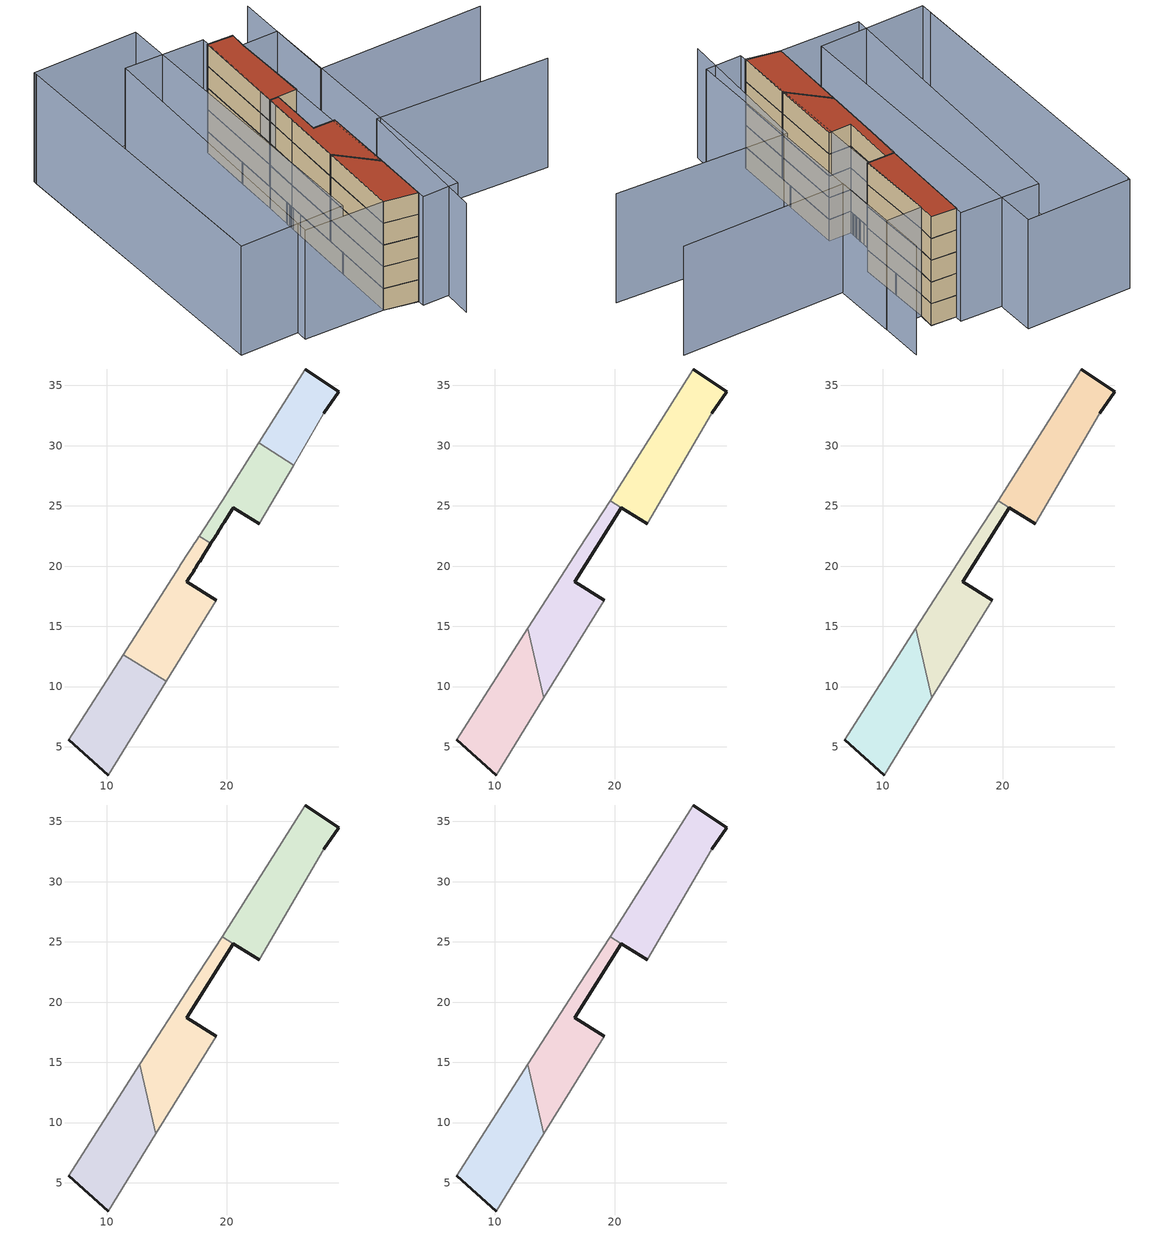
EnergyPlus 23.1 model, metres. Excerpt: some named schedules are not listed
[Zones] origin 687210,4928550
1988e5ef4fea53e4_F0_dwelling_0
 floor ground (EU_floor_Construction): 10.13,2.66 14.94,10.43 11.39,12.65 6.87,5.57 z0
 wall outside (EU_wall_Construction): 10.13,2.66 6.87,5.57 z0:3
 wall adiabatic (EU_wall_Construction): 14.94,10.43 10.13,2.66 / 6.87,5.57 11.39,12.65 z0:3
 wall to 1988e5ef4fea53e4_F0_dwelling_1 (EU_wall_Construction): 11.39,12.65 14.94,10.43 z0:3
1988e5ef4fea53e4_F0_dwelling_1
 floor ground (EU_floor_Construction): 14.94,10.43 19.12,17.17 16.67,18.71 16.88,19.04 16.91,19.09 16.93,19.12 17.07,19.34 17.23,19.59 17.3,19.71 17.39,19.85 17.55,20.1 17.7,20.34 17.71,20.36 17.72,20.38 18.08,20.96 18.5,21.63 18.66,21.88 17.68,22.5 17.64,22.44 17.52,22.24 17.35,21.99 17.21,21.77 17.19,21.74 17.1,21.61 17.02,21.49 16.86,21.24 16.09,20.02 16.06,19.97 11.39,12.65 z0
 wall outside (EU_wall_Construction): 18.66,21.88 18.5,21.63 18.08,20.96 17.72,20.38 17.71,20.36 17.7,20.34 17.55,20.1 17.39,19.85 17.3,19.71 17.23,19.59 17.07,19.34 16.93,19.12 16.91,19.09 16.88,19.04 16.67,18.71 19.12,17.17 z0:3
 wall adiabatic (EU_wall_Construction): 11.39,12.65 16.06,19.97 16.09,20.02 16.86,21.24 17.02,21.49 / 17.03,21.49 17.1,21.61 17.19,21.74 17.21,21.77 17.35,21.99 17.52,22.24 17.64,22.44 17.68,22.5 / 19.12,17.17 14.94,10.43 z0:3; 17.03,21.49,3 17.02,21.49,0 17.03,21.49,0
 wall to 1988e5ef4fea53e4_F0_dwelling_2 (EU_wall_Construction): 17.68,22.49 18.66,21.88 z0:3
1988e5ef4fea53e4_F0_dwelling_2
 floor ground (EU_floor_Construction): 22.68,23.5 25.53,28.39 22.64,30.23 19.61,25.45 19.52,25.31 17.68,22.5 18.66,21.88 19.02,22.44 19.06,22.51 19.18,22.7 19.33,22.95 19.39,23.04 19.49,23.2 19.58,23.35 19.65,23.46 19.76,23.63 20.45,24.73 20.53,24.86 z0
 wall outside (EU_wall_Construction): 22.68,23.5 20.53,24.86 20.45,24.73 19.76,23.63 19.65,23.46 19.58,23.35 19.49,23.2 19.39,23.04 19.33,22.95 19.18,22.7 19.06,22.51 19.02,22.44 18.66,21.88 z0:3
 wall adiabatic (EU_wall_Construction): 17.68,22.5 19.52,25.31 19.61,25.45 22.64,30.23 / 25.53,28.39 22.68,23.5 z0:3
 wall to 1988e5ef4fea53e4_F0_dwelling_3 (EU_wall_Construction): 22.63,30.23 25.53,28.39 z0:3
1988e5ef4fea53e4_F0_dwelling_3
 floor ground (EU_floor_Construction): 25.53,28.39 28.02,32.67 29.27,34.46 26.51,36.37 22.64,30.23 z0
 wall outside (EU_wall_Construction): 26.51,36.37 29.27,34.46 28.02,32.67 z0:3
 wall adiabatic (EU_wall_Construction): 28.02,32.67 25.53,28.39 / 22.64,30.23 26.51,36.37 z0:3
1988e5ef4fea53e4_F1_dwelling_0
 floor to 1988e5ef4fea53e4_F0_dwelling_0 (EU_floor_Construction): 10.13,2.66 14.1,9.06 13.59,11.28 11.39,12.65 6.87,5.57 z3
 floor to 1988e5ef4fea53e4_F0_dwelling_1 (EU_floor_Construction): 13.59,11.28 12.77,14.82 11.39,12.65 z3
 wall outside (EU_wall_Construction): 10.13,2.66 6.87,5.57 z3:6
 wall adiabatic (EU_wall_Construction): 14.1,9.06 10.13,2.66 / 6.87,5.57 12.77,14.82 z3:6
 wall to 1988e5ef4fea53e4_F1_dwelling_1 (EU_wall_Construction): 12.77,14.82 14.1,9.06 z3:6
1988e5ef4fea53e4_F1_dwelling_1
 floor to 1988e5ef4fea53e4_F0_dwelling_0 (EU_floor_Construction): 14.1,9.06 14.94,10.43 13.59,11.28 z3
 floor to 1988e5ef4fea53e4_F0_dwelling_1 (EU_floor_Construction): 14.94,10.43 19.12,17.17 16.67,18.71 16.91,19.09 16.93,19.12 16.97,19.19 17.25,19.63 17.3,19.71 17.39,19.85 17.55,20.1 17.66,20.28 17.71,20.36 17.72,20.38 18.66,21.88 17.68,22.5 17.64,22.44 17.52,22.24 17.35,21.99 17.28,21.88 17.1,21.61 17.02,21.48 16.09,20.02 16.06,19.97 12.77,14.82 13.59,11.28 z3
 floor to 1988e5ef4fea53e4_F0_dwelling_2 (EU_floor_Construction): 19.17,22.7 19.33,22.95 19.39,23.04 19.49,23.2 19.58,23.35 19.65,23.46 19.71,23.55 20.53,24.85 19.6,25.43 19.57,25.39 17.68,22.5 18.66,21.88 19.03,22.46 19.06,22.51 z3
 wall outside (EU_wall_Construction): 20.53,24.85 16.67,18.71 19.12,17.17 z3:6
 wall adiabatic (EU_wall_Construction): 19.12,17.17 14.1,9.06 / 12.77,14.82 17.02,21.49 19.6,25.43 z3:6
 wall to 1988e5ef4fea53e4_F1_dwelling_2 (EU_wall_Construction): 19.6,25.43 20.53,24.85 z3:6
1988e5ef4fea53e4_F1_dwelling_2
 floor to 1988e5ef4fea53e4_F0_dwelling_2 (EU_floor_Construction): 22.68,23.5 25.53,28.39 22.63,30.23 19.61,25.44 z3
 floor to 1988e5ef4fea53e4_F0_dwelling_3 (EU_floor_Construction): 25.53,28.39 28.02,32.67 29.27,34.46 26.51,36.37 22.63,30.23 z3
 wall outside (EU_wall_Construction): 26.51,36.37 29.27,34.46 28.02,32.67 / 22.68,23.5 20.53,24.86 z3:6
 wall adiabatic (EU_wall_Construction): 19.61,25.45 26.51,36.37 / 28.02,32.67 22.68,23.5 z3:6; 19.61,25.45,6 19.61,25.44,3 19.61,25.45,3
1988e5ef4fea53e4_F2_dwelling_0
 floor to 1988e5ef4fea53e4_F1_dwelling_0 (EU_floor_Construction): 10.13,2.66 14.1,9.06 12.77,14.82 6.87,5.57 z6
 wall outside (EU_wall_Construction): 10.13,2.66 6.87,5.57 z6:9
 wall adiabatic (EU_wall_Construction): 14.1,9.06 10.13,2.66 / 6.87,5.57 12.77,14.82 z6:9
 wall to 1988e5ef4fea53e4_F2_dwelling_1 (EU_wall_Construction): 12.77,14.82 14.1,9.06 z6:9
1988e5ef4fea53e4_F2_dwelling_1
 floor to 1988e5ef4fea53e4_F1_dwelling_1 (EU_floor_Construction): 14.1,9.06 19.12,17.17 16.67,18.71 20.53,24.85 19.6,25.43 17.02,21.49 12.77,14.82 z6
 wall outside (EU_wall_Construction): 20.53,24.85 16.67,18.71 19.12,17.17 z6:9
 wall adiabatic (EU_wall_Construction): 19.12,17.17 14.1,9.06 / 12.77,14.82 17.02,21.49 19.6,25.43 z6:9
 wall to 1988e5ef4fea53e4_F2_dwelling_2 (EU_wall_Construction): 19.6,25.43 20.53,24.85 z6:9
1988e5ef4fea53e4_F2_dwelling_2
 floor to 1988e5ef4fea53e4_F1_dwelling_2 (EU_floor_Construction): 22.68,23.5 28.02,32.67 29.27,34.46 26.51,36.37 19.61,25.45 z6
 wall outside (EU_wall_Construction): 26.51,36.37 29.27,34.46 28.02,32.67 / 22.68,23.5 20.53,24.86 z6:9
 wall adiabatic (EU_wall_Construction): 19.61,25.45 26.51,36.37 / 28.02,32.67 22.68,23.5 z6:9; 19.61,25.45,9 19.61,25.44,6 19.61,25.45,6
1988e5ef4fea53e4_F3_dwelling_0
 floor to 1988e5ef4fea53e4_F2_dwelling_0 (EU_floor_Construction): 10.13,2.66 14.1,9.06 12.77,14.82 6.87,5.57 z9
 wall outside (EU_wall_Construction): 10.13,2.66 6.87,5.57 z9:12
 wall adiabatic (EU_wall_Construction): 14.1,9.06 10.13,2.66 / 6.87,5.57 12.77,14.82 z9:12
 wall to 1988e5ef4fea53e4_F3_dwelling_1 (EU_wall_Construction): 12.77,14.82 14.1,9.06 z9:12
1988e5ef4fea53e4_F3_dwelling_1
 floor to 1988e5ef4fea53e4_F2_dwelling_1 (EU_floor_Construction): 14.1,9.06 19.12,17.17 16.67,18.71 20.53,24.85 19.6,25.43 17.02,21.49 12.77,14.82 z9
 wall outside (EU_wall_Construction): 20.53,24.85 16.67,18.71 19.12,17.17 z9:12
 wall adiabatic (EU_wall_Construction): 19.12,17.17 14.1,9.06 / 12.77,14.82 17.02,21.49 19.6,25.43 z9:12
 wall to 1988e5ef4fea53e4_F3_dwelling_2 (EU_wall_Construction): 19.6,25.43 20.53,24.85 z9:12
1988e5ef4fea53e4_F3_dwelling_2
 floor to 1988e5ef4fea53e4_F2_dwelling_2 (EU_floor_Construction): 22.68,23.5 28.02,32.67 29.27,34.46 26.51,36.37 19.61,25.45 z9
 wall outside (EU_wall_Construction): 26.51,36.37 29.27,34.46 28.02,32.67 / 22.68,23.5 20.53,24.86 z9:12
 wall adiabatic (EU_wall_Construction): 19.61,25.45 26.51,36.37 / 28.02,32.67 22.68,23.5 z9:12; 19.61,25.45,12 19.61,25.44,9 19.61,25.45,9
1988e5ef4fea53e4_F4_dwelling_0
 floor to 1988e5ef4fea53e4_F3_dwelling_0 (EU_floor_Construction): 10.13,2.66 14.1,9.06 12.77,14.82 6.87,5.57 z12
 wall outside (EU_wall_Construction): 10.13,2.66 6.87,5.57 z12:15
 wall adiabatic (EU_wall_Construction): 14.1,9.06 10.13,2.66 / 6.87,5.57 12.77,14.82 z12:15
 wall to 1988e5ef4fea53e4_F4_dwelling_1 (EU_wall_Construction): 12.77,14.82 14.1,9.06 z12:15
 roof outside (EU_roof_Construction): 12.77,14.82 14.1,9.06 10.13,2.66 6.87,5.57 z15
1988e5ef4fea53e4_F4_dwelling_1
 floor to 1988e5ef4fea53e4_F3_dwelling_1 (EU_floor_Construction): 14.1,9.06 19.12,17.17 16.67,18.71 20.53,24.85 19.6,25.43 17.02,21.49 12.77,14.82 z12
 wall outside (EU_wall_Construction): 20.53,24.85 16.67,18.71 19.12,17.17 z12:15
 wall adiabatic (EU_wall_Construction): 19.12,17.17 14.1,9.06 / 12.77,14.82 17.02,21.49 19.6,25.43 z12:15
 wall to 1988e5ef4fea53e4_F4_dwelling_2 (EU_wall_Construction): 19.6,25.43 20.53,24.85 z12:15
 roof outside (EU_roof_Construction): 20.53,24.85 16.67,18.71 19.12,17.17 14.1,9.06 12.77,14.82 17.02,21.49 19.6,25.43 z15
1988e5ef4fea53e4_F4_dwelling_2
 floor to 1988e5ef4fea53e4_F3_dwelling_2 (EU_floor_Construction): 22.68,23.5 28.02,32.67 29.27,34.46 26.51,36.37 19.61,25.45 z12
 wall outside (EU_wall_Construction): 26.51,36.37 29.27,34.46 28.02,32.67 / 22.68,23.5 20.53,24.86 z12:15
 wall adiabatic (EU_wall_Construction): 19.61,25.45 26.51,36.37 / 28.02,32.67 22.68,23.5 z12:15; 19.61,25.45,15 19.61,25.44,12 19.61,25.45,12
 roof outside (EU_roof_Construction): 29.27,34.46 28.02,32.67 22.68,23.5 19.61,25.45 26.51,36.37 z15
shading: 10.5,-3.07 21.24,12.95 / 21.24,12.95 39.99,0.39 / 13.06,51.35 -6.87,17.82 / 46.08,11.56 27.51,22.75 / 27.51,22.75 35.1,35.32 / 9.66,1.86 28.02,32.68 / 28.02,32.68 32.06,30.27 / 32.06,30.27 13.69,-0.54 / 13.69,-0.54 9.66,1.86 / 27.1,37.17 6.87,5.57 / 6.87,5.57 -1.87,11.16 / -1.87,11.16 18.36,42.77 / 18.36,42.77 27.1,37.17 / -7.68,16.45 13.29,51.74 / 13.29,51.74 25.22,44.65 / 25.22,44.65 4.25,9.36 / 4.25,9.36 -7.68,16.45 z0:15
[Building]
EU S2 Campaign: North Axis=0; Terrain=City; Solar Distribution=FullExterior
[Site:Location]
Bologna: Latitude=44.5; Longitude=11.25; Time Zone=1; Elevation=37
[SizingPeriod:WeatherFileDays]
AnnualSizingPeriod: Begin Month=1; Begin Day of Month=1; End Month=12; End Day of Month=31; Day of Week for Start Day=Monday; Use Weather File Daylight Saving Period=No; Use Weather File Rain and Snow Indicators=No
[MATERIAL]
EU_InternalMass_Material: Roughness=MediumRough; Thickness=0.1; Conductivity=1; Density=1800; Specific Heat=900; Thermal Absorptance=0.9; Solar Absorptance=0.7; Visible Absorptance=0.7
[MATERIAL:NOMASS] Roughness=MediumRough; Thermal Absorptance=0.9; Solar Absorptance=0.7; Visible Absorptance=0.7
Name | Thermal Resistance
EU_wall_NoMass | 0.905828
EU_roof_NoMass | 0.37593
EU_floor_NoMass | 0.67114
[CONSTRUCTION]
EU_wall_Construction: EU_wall_NoMass
EU_roof_Construction: EU_roof_NoMass
EU_floor_Construction: EU_floor_NoMass
EU_InternalMass_Construction: EU_InternalMass_Material
[ZONE] Type=1; Multiplier=1; Ceiling Height=autocalculate; Floor Area=autocalculate; Part of Total Floor Area=Yes
Name | Volume
1988e5ef4fea53e4_F0_dwelling_0 | 111.833
1988e5ef4fea53e4_F1_dwelling_0 | 117.976
1988e5ef4fea53e4_F2_dwelling_0; 1988e5ef4fea53e4_F3_dwelling_0; 1988e5ef4fea53e4_F4_dwelling_0 | 117.998
1988e5ef4fea53e4_F0_dwelling_1 | 111.828
1988e5ef4fea53e4_F1_dwelling_1 | 117.521
1988e5ef4fea53e4_F2_dwelling_1; 1988e5ef4fea53e4_F3_dwelling_1; 1988e5ef4fea53e4_F4_dwelling_1 | 117.547
1988e5ef4fea53e4_F0_dwelling_2 | 71.7891
1988e5ef4fea53e4_F1_dwelling_2 | 131.714
1988e5ef4fea53e4_F2_dwelling_2; 1988e5ef4fea53e4_F3_dwelling_2; 1988e5ef4fea53e4_F4_dwelling_2 | 131.665
1988e5ef4fea53e4_F0_dwelling_3 | 71.7898
[INTERNALMASS] Construction=EU_InternalMass_Construction
Name | Zone or ZoneList | Surface Area
1988e5ef4fea53e4_F0_dwelling_0_EU_InternalMass | 1988e5ef4fea53e4_F0_dwelling_0 | 37.2777
1988e5ef4fea53e4_F0_dwelling_1_EU_InternalMass | 1988e5ef4fea53e4_F0_dwelling_1 | 37.2743
1988e5ef4fea53e4_F0_dwelling_2_EU_InternalMass | 1988e5ef4fea53e4_F0_dwelling_2 | 23.9296
1988e5ef4fea53e4_F0_dwelling_3_EU_InternalMass | 1988e5ef4fea53e4_F0_dwelling_3 | 23.9295
1988e5ef4fea53e4_F1_dwelling_0_EU_InternalMass | 1988e5ef4fea53e4_F1_dwelling_0 | 39.3323
1988e5ef4fea53e4_F1_dwelling_1_EU_InternalMass | 1988e5ef4fea53e4_F1_dwelling_1 | 39.1804
1988e5ef4fea53e4_F1_dwelling_2_EU_InternalMass | 1988e5ef4fea53e4_F1_dwelling_2 | 43.9142
1988e5ef4fea53e4_F2_dwelling_0_EU_InternalMass | 1988e5ef4fea53e4_F2_dwelling_0 | 39.3323
1988e5ef4fea53e4_F2_dwelling_1_EU_InternalMass | 1988e5ef4fea53e4_F2_dwelling_1 | 39.1804
1988e5ef4fea53e4_F2_dwelling_2_EU_InternalMass | 1988e5ef4fea53e4_F2_dwelling_2 | 43.9142
1988e5ef4fea53e4_F3_dwelling_0_EU_InternalMass | 1988e5ef4fea53e4_F3_dwelling_0 | 39.3323
1988e5ef4fea53e4_F3_dwelling_1_EU_InternalMass | 1988e5ef4fea53e4_F3_dwelling_1 | 39.1804
1988e5ef4fea53e4_F3_dwelling_2_EU_InternalMass | 1988e5ef4fea53e4_F3_dwelling_2 | 43.9142
1988e5ef4fea53e4_F4_dwelling_0_EU_InternalMass | 1988e5ef4fea53e4_F4_dwelling_0 | 39.3323
1988e5ef4fea53e4_F4_dwelling_1_EU_InternalMass | 1988e5ef4fea53e4_F4_dwelling_1 | 39.1804
1988e5ef4fea53e4_F4_dwelling_2_EU_InternalMass | 1988e5ef4fea53e4_F4_dwelling_2 | 43.9142
[OTHEREQUIPMENT] Fuel Type=Electricity; Design Level Calculation Method=Watts/Area; Power per Zone Floor Area=1; Fraction Latent=0; Fraction Radiant=0; Fraction Lost=0; Carbon Dioxide Generation Rate=0; EndUse Subcategory=EU_Step8_InternalGains
Name | Zone or ZoneList or Space or SpaceList | Schedule
EU_Step8_InternalGain_1988e5ef4fea53e4_F0_dwelling_0_f000 | 1988e5ef4fea53e4_F0_dwelling_0 | EU_Step8_GainSchedule_1988e5ef4fea53e4_F0_dwelling_0_f000
EU_Step8_InternalGain_1988e5ef4fea53e4_F0_dwelling_1_f000 | 1988e5ef4fea53e4_F0_dwelling_1 | EU_Step8_GainSchedule_1988e5ef4fea53e4_F0_dwelling_1_f000
EU_Step8_InternalGain_1988e5ef4fea53e4_F0_dwelling_2_f000 | 1988e5ef4fea53e4_F0_dwelling_2 | EU_Step8_GainSchedule_1988e5ef4fea53e4_F0_dwelling_2_f000
EU_Step8_InternalGain_1988e5ef4fea53e4_F0_dwelling_3_f000 | 1988e5ef4fea53e4_F0_dwelling_3 | EU_Step8_GainSchedule_1988e5ef4fea53e4_F0_dwelling_3_f000
EU_Step8_InternalGain_1988e5ef4fea53e4_F1_dwelling_0_f000 | 1988e5ef4fea53e4_F1_dwelling_0 | EU_Step8_GainSchedule_1988e5ef4fea53e4_F1_dwelling_0_f000
EU_Step8_InternalGain_1988e5ef4fea53e4_F1_dwelling_1_f000 | 1988e5ef4fea53e4_F1_dwelling_1 | EU_Step8_GainSchedule_1988e5ef4fea53e4_F1_dwelling_1_f000
EU_Step8_InternalGain_1988e5ef4fea53e4_F1_dwelling_2_f000 | 1988e5ef4fea53e4_F1_dwelling_2 | EU_Step8_GainSchedule_1988e5ef4fea53e4_F1_dwelling_2_f000
EU_Step8_InternalGain_1988e5ef4fea53e4_F2_dwelling_0_f000 | 1988e5ef4fea53e4_F2_dwelling_0 | EU_Step8_GainSchedule_1988e5ef4fea53e4_F2_dwelling_0_f000
EU_Step8_InternalGain_1988e5ef4fea53e4_F2_dwelling_1_f000 | 1988e5ef4fea53e4_F2_dwelling_1 | EU_Step8_GainSchedule_1988e5ef4fea53e4_F2_dwelling_1_f000
EU_Step8_InternalGain_1988e5ef4fea53e4_F2_dwelling_2_f000 | 1988e5ef4fea53e4_F2_dwelling_2 | EU_Step8_GainSchedule_1988e5ef4fea53e4_F2_dwelling_2_f000
EU_Step8_InternalGain_1988e5ef4fea53e4_F3_dwelling_0_f000 | 1988e5ef4fea53e4_F3_dwelling_0 | EU_Step8_GainSchedule_1988e5ef4fea53e4_F3_dwelling_0_f000
EU_Step8_InternalGain_1988e5ef4fea53e4_F3_dwelling_1_f000 | 1988e5ef4fea53e4_F3_dwelling_1 | EU_Step8_GainSchedule_1988e5ef4fea53e4_F3_dwelling_1_f000
EU_Step8_InternalGain_1988e5ef4fea53e4_F3_dwelling_2_f000 | 1988e5ef4fea53e4_F3_dwelling_2 | EU_Step8_GainSchedule_1988e5ef4fea53e4_F3_dwelling_2_f000
EU_Step8_InternalGain_1988e5ef4fea53e4_F4_dwelling_0_f000 | 1988e5ef4fea53e4_F4_dwelling_0 | EU_Step8_GainSchedule_1988e5ef4fea53e4_F4_dwelling_0_f000
EU_Step8_InternalGain_1988e5ef4fea53e4_F4_dwelling_1_f000 | 1988e5ef4fea53e4_F4_dwelling_1 | EU_Step8_GainSchedule_1988e5ef4fea53e4_F4_dwelling_1_f000
EU_Step8_InternalGain_1988e5ef4fea53e4_F4_dwelling_2_f000 | 1988e5ef4fea53e4_F4_dwelling_2 | EU_Step8_GainSchedule_1988e5ef4fea53e4_F4_dwelling_2_f000
[ZONEVENTILATION:DESIGNFLOWRATE] Schedule=EU_AlwaysOn; Design Flow Rate Calculation Method=AirChanges/Hour; Air Changes per Hour=0.73129; Ventilation Type=Natural; Fan Pressure Rise=0; Fan Total Efficiency=1; Constant Term Coefficient=1; Temperature Term Coefficient=0; Velocity Term Coefficient=0; Velocity Squared Term Coefficient=0; Minimum Indoor Temperature=-100; Maximum Indoor Temperature=100; Delta Temperature=-100; Minimum Outdoor Temperature=-100; Maximum Outdoor Temperature=100; Maximum Wind Speed=40
Name | Zone or ZoneList or Space or SpaceList
EU_ConstantAir_1988e5ef4fea53e4_F0_dwelling_0 | 1988e5ef4fea53e4_F0_dwelling_0
EU_ConstantAir_1988e5ef4fea53e4_F0_dwelling_1 | 1988e5ef4fea53e4_F0_dwelling_1
EU_ConstantAir_1988e5ef4fea53e4_F0_dwelling_2 | 1988e5ef4fea53e4_F0_dwelling_2
EU_ConstantAir_1988e5ef4fea53e4_F0_dwelling_3 | 1988e5ef4fea53e4_F0_dwelling_3
EU_ConstantAir_1988e5ef4fea53e4_F1_dwelling_0 | 1988e5ef4fea53e4_F1_dwelling_0
EU_ConstantAir_1988e5ef4fea53e4_F1_dwelling_1 | 1988e5ef4fea53e4_F1_dwelling_1
EU_ConstantAir_1988e5ef4fea53e4_F1_dwelling_2 | 1988e5ef4fea53e4_F1_dwelling_2
EU_ConstantAir_1988e5ef4fea53e4_F2_dwelling_0 | 1988e5ef4fea53e4_F2_dwelling_0
EU_ConstantAir_1988e5ef4fea53e4_F2_dwelling_1 | 1988e5ef4fea53e4_F2_dwelling_1
EU_ConstantAir_1988e5ef4fea53e4_F2_dwelling_2 | 1988e5ef4fea53e4_F2_dwelling_2
EU_ConstantAir_1988e5ef4fea53e4_F3_dwelling_0 | 1988e5ef4fea53e4_F3_dwelling_0
EU_ConstantAir_1988e5ef4fea53e4_F3_dwelling_1 | 1988e5ef4fea53e4_F3_dwelling_1
EU_ConstantAir_1988e5ef4fea53e4_F3_dwelling_2 | 1988e5ef4fea53e4_F3_dwelling_2
EU_ConstantAir_1988e5ef4fea53e4_F4_dwelling_0 | 1988e5ef4fea53e4_F4_dwelling_0
EU_ConstantAir_1988e5ef4fea53e4_F4_dwelling_1 | 1988e5ef4fea53e4_F4_dwelling_1
EU_ConstantAir_1988e5ef4fea53e4_F4_dwelling_2 | 1988e5ef4fea53e4_F4_dwelling_2
[HVACTEMPLATE:THERMOSTAT] Constant Heating Setpoint=20; Constant Cooling Setpoint=50
EU_HeatOnly_1988e5ef4fea53e4_F0_dwelling_0; EU_HeatOnly_1988e5ef4fea53e4_F0_dwelling_1; EU_HeatOnly_1988e5ef4fea53e4_F0_dwelling_2; EU_HeatOnly_1988e5ef4fea53e4_F0_dwelling_3; EU_HeatOnly_1988e5ef4fea53e4_F1_dwelling_0; EU_HeatOnly_1988e5ef4fea53e4_F1_dwelling_1; EU_HeatOnly_1988e5ef4fea53e4_F1_dwelling_2; EU_HeatOnly_1988e5ef4fea53e4_F2_dwelling_0; EU_HeatOnly_1988e5ef4fea53e4_F2_dwelling_1; EU_HeatOnly_1988e5ef4fea53e4_F2_dwelling_2; EU_HeatOnly_1988e5ef4fea53e4_F3_dwelling_0; EU_HeatOnly_1988e5ef4fea53e4_F3_dwelling_1; EU_HeatOnly_1988e5ef4fea53e4_F3_dwelling_2
